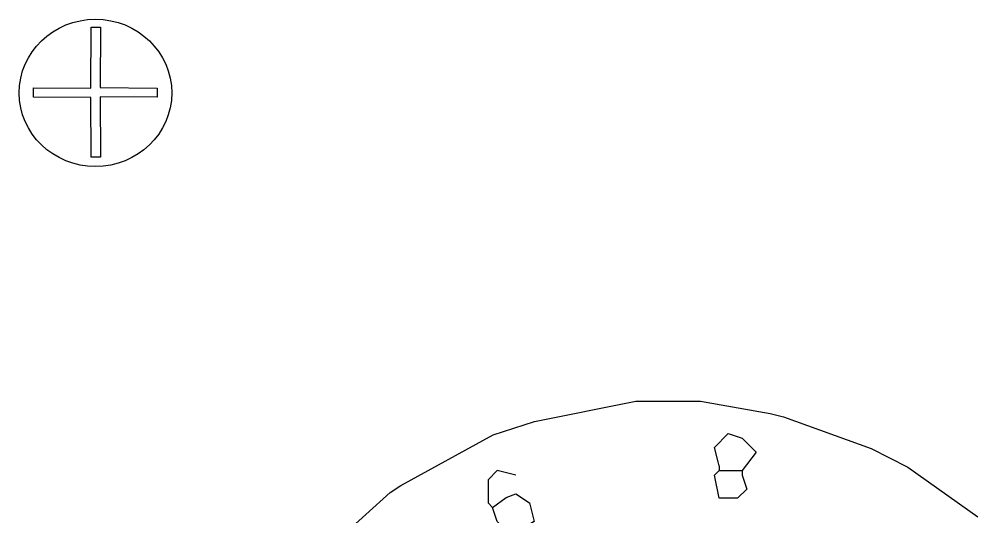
# Model space of a CAD drawing. Extents: x 49 to 882, y -9 to 1184.
# Drawn here: x 318.41 to 344.3, y 107.5 to 120.93 of the extents above; entities that cross this region are included whole.
import ezdxf

# ---------------------------------------------------------------- set-up
doc = ezdxf.new("R2010")
doc.units = 0
doc.layers.get('0').update_dxf_attribs({"linetype": 'CONTINUOUS'})
doc.layers.add('Hrdware', color=7, linetype='CONTINUOUS')
doc.layers.add('scrPlate', color=7, linetype='CONTINUOUS')

# ---------------------------------------------------------------- blocks, each defined once
blk = doc.blocks.new('*G15')
at = {"color": 7, "linetype": 'CONTINUOUS'}
for p, q in [((320.341469, 119.071525), (320.349502, 120.721013)), ((320.349502, 120.721013), (320.599499, 120.719796)), ((320.599499, 120.719796), (320.591545, 119.086453)), ((318.789616, 118.831788), (318.79127, 119.081783)), ((318.79127, 119.081783), (320.341469, 119.071525)), ((320.591545, 119.086453), (322.135172, 119.076238)), ((322.135172, 119.076238), (322.133518, 118.826244)), ((320.341473, 118.821519), (318.789616, 118.831788)), ((320.349502, 117.205805), (320.341473, 118.821519)), ((322.133518, 118.826244), (320.591402, 118.836448)), ((320.591402, 118.836448), (320.599499, 117.207047)), ((320.599499, 117.207047), (320.349502, 117.205805))]:
    blk.add_line(p, q, dxfattribs=at)
at = {"color": 7, "linetype": 'CONTINUOUS', "extrusion": (0, 0.261946, 0.965082)}
blk.add_circle((-320.465858, -114.792403, 31.157398), 2.060844, dxfattribs=at)
blk = doc.blocks.new('*G23')
at = {"linetype": 'CONTINUOUS'}
for p, q in [((337.311739, 108.875157, -1), (337.311739, 108.750337, -1)), ((337.311739, 108.750337, -1), (337.436561, 108.750337, -1)), ((337.436561, 108.750337, -1), (337.811027, 108.750337, -1)), ((337.811027, 108.750337, -1), (337.935849, 108.750337, -1)), ((337.935849, 108.750337, -1), (337.935849, 108.625517, -1))]:
    blk.add_line(p, q, dxfattribs=at)
for points in [[(326.452228, 106.378752, -1), (328.430157, 108.155069, -1), (328.718246, 108.347043, -1), (331.207945, 109.711453, -1), (332.329845, 110.079298, -1), (335.064944, 110.622641, -1), (336.812451, 110.622641, -1), (338.695765, 110.292241, -1), (339.048262, 110.204118, -1), (341.418382, 109.349474, -1), (342.410217, 108.846324, -1), (344.301769, 107.502134, -1)], [(337.311739, 108.875157, -1), (337.286775, 108.987495, -1), (337.186917, 109.374438, -1), (337.561383, 109.748899, -1), (337.935849, 109.624079, -1), (338.310315, 109.249618, -1), (337.935849, 108.750337, -1)], [(331.819573, 108.625517, -1), (331.320285, 108.750337, -1), (331.070641, 108.500696, -1), (331.070641, 107.876595, -1), (331.195463, 107.751775, -1)], [(337.935849, 108.625517, -1), (338.060671, 108.251056, -1), (337.811027, 108.001415, -1), (337.311739, 108.001415, -1), (337.186917, 108.625517, -1), (337.311739, 108.750337, -1)], [(331.195463, 107.751775, -1), (331.557446, 108.026379, -1), (331.819573, 108.126235, -1), (332.194038, 107.876595, -1), (332.31886, 107.377314, -1), (331.694751, 107.002853, -1), (331.320285, 107.377314, -1), (331.195463, 107.751775, -1)]]:
    blk.add_polyline3d(points, dxfattribs=at)

msp = doc.modelspace()

# ---------------------------------------------------------------- block references
at = {"layer": 'Hrdware', "color": 7, "linetype": 'CONTINUOUS'}
msp.add_blockref('*G23', (0, 0), dxfattribs=at)
at = {"layer": 'scrPlate', "color": 7, "linetype": 'CONTINUOUS'}
msp.add_blockref('*G15', (0, 0), dxfattribs=at)

doc.saveas('drawing.dxf')
